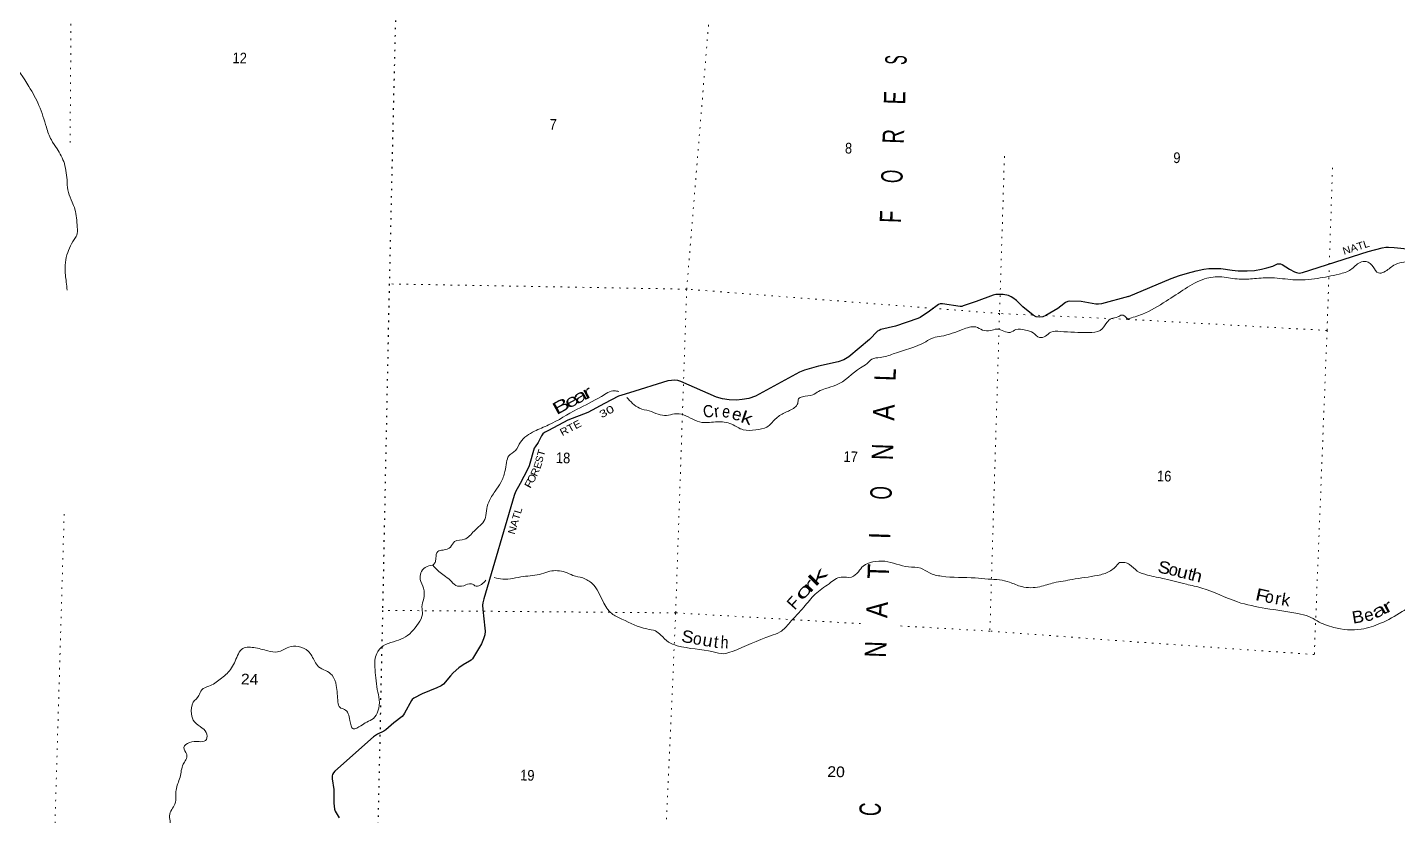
# Model space of a CAD drawing. Header units: feet. Extents: x -955330 to -733631, y 195788 to 387588.
# Drawn here: x -787216 to -764794, y 226428 to 239339 of the extents above; entities that cross this region are included whole.
import ezdxf
from ezdxf.enums import TextEntityAlignment as Align

# ---------------------------------------------------------------- set-up
doc = ezdxf.new("R2010")
doc.units = ezdxf.units.FT
doc.header["$LTSCALE"] = 80
doc.linetypes.add('DOT_DASHED', pattern=[7.7, 5, -1.2, 0.3, -1.2])
doc.linetypes.add('DOTTED', pattern=[1.5, 0.3, -1.2])
for name, color, linetype, lineweight in [('29', 7, 'Continuous', 25), ('30', 7, 'Continuous', 35), ('39', 7, 'Continuous', 13), ('41', 7, 'Continuous', 13), ('44', 7, 'DOT_DASHED', 13), ('6', 7, 'DOTTED', 25), ('7', 7, 'DOTTED', 13)]:
    doc.layers.add(name, color=color, linetype=linetype, lineweight=lineweight)

msp = doc.modelspace()

# ---------------------------------------------------------------- linework, layer by layer
at = {"layer": '29'}
for points in [[(-769198.98, 234933.9), (-768497.32, 235224.04), (-768365.01, 235273.57), (-768230.77, 235315.49), (-768088.95, 235351.68), (-767964.23, 235376.45), (-767881.42, 235387.88), (-767743.37, 235391.69), (-767687.22, 235387.88), (-767499.67, 235361.21), (-767403.53, 235353.59), (-767255.97, 235353.59), (-767134.14, 235357.41), (-767019.88, 235376.45), (-766934.22, 235399.32), (-766837.1, 235429.8), (-766757.16, 235464.1), (-766738.1, 235467.9), (-766711.46, 235466), (-766684.79, 235452.66), (-766562.94, 235376.45), (-766482.05, 235334.55), (-766448.7, 235323.11), (-766402.08, 235315.49), (-766349.7, 235323.11), (-765275.89, 235666.04), (-765047.42, 235727), (-764987.48, 235736.55), (-764943.69, 235740.36), (-764849.41, 235734.62), (-764582.86, 235704.14)], [(-769198.98, 234933.9), (-769640.3, 234810.71), (-769688.75, 234803.25), (-769732.54, 234806.98), (-769971.33, 234848.61), (-770157.42, 234857.33), (-770189.1, 234851.74), (-770228.23, 234833.09), (-770304.63, 234773.42), (-770355.87, 234736.6), (-770551.84, 234619.43), (-770599.99, 234598.13), (-770655.89, 234592.54), (-770708.07, 234600), (-770756.52, 234623.03), (-770925.4, 234760.21), (-771031.39, 234864.79), (-771087.92, 234909.28), (-771117.11, 234928.19), (-771159.97, 234944.98), (-771249.42, 234961.76), (-771327.68, 234965.49), (-771370.54, 234961.76), (-771411.98, 234952.29), (-771691.93, 234847.47), (-771902.67, 234776.9), (-771924.93, 234769.7), (-771949.16, 234769.7), (-772239.86, 234810.72), (-772277.21, 234809.24), (-772306.95, 234797.67), (-772451.06, 234693.48), (-772608.57, 234587.32), (-772646.1, 234568.31), (-773012, 234445.7), (-773250.44, 234389.96), (-773279.69, 234376.24), (-773304.84, 234361.33), (-773433.59, 234228.25), (-773772.73, 233942.26), (-773852.71, 233895.15), (-773949.59, 233862.74), (-774270.84, 233789.17), (-774501.48, 233725.18), (-774581.34, 233690.03), (-775298.28, 233297.05), (-775408.73, 233261.14), (-775516.6, 233242.76), (-775613.71, 233233.17), (-775732.98, 233238.77), (-775842.92, 233255.55), (-775941.13, 233282.5), (-776520.35, 233537.37), (-776572.47, 233553.9), (-776622.79, 233559.5), (-776676.83, 233557.63), (-776732.83, 233549.21), (-777361.79, 233355.97)], [(-777361.79, 233355.97), (-777488.38, 233317.08), (-777544.88, 233296.24), (-777771.05, 233175.89), (-778046.03, 233032.76), (-778372.6, 232903.11), (-778687.53, 232739.02), (-778752.75, 232701.72), (-778778.84, 232681.21), (-778804.93, 232651.37), (-778855.25, 232537.63), (-778908.84, 232467.84), (-778920.47, 232448.12), (-779003.39, 232159.09), (-779029.47, 232097.54), (-779154.31, 231865.95), (-779226.07, 231733.93), (-779248.06, 231669.66), (-779746.42, 229977.98), (-779760.88, 229912.1), (-779766.47, 229872.95), (-779765.33, 229801.74), (-779728.26, 229498.14), (-779726.87, 229449.18), (-779731.99, 229388.12), (-779750.62, 229322.85), (-779784.73, 229243.88), (-779932.02, 228998.84), (-779952.81, 228976.02), (-779980.76, 228957.37), (-780087.31, 228900.65), (-780157.79, 228849.21), (-780249.11, 228765.3), (-780293.18, 228715.46), (-780405.28, 228581.94), (-780444.77, 228552.72), (-780517.44, 228518.73), (-780755.04, 228420.78), (-780891.07, 228349.47), (-780917.16, 228330.82), (-780930.67, 228313.1), (-781042.01, 228105.19), (-781058.79, 228079.09), (-781084.42, 228052.17), (-781219.76, 227949.42), (-781348.56, 227834.8), (-781382.12, 227813.26), (-781484.59, 227760.21), (-781553.4, 227717.51), (-782183.16, 227158.27), (-782208.56, 227128.08), (-782221.6, 227103.83), (-782229.06, 227077.73), (-782226.83, 227030.91), (-782199.49, 226857.42), (-782203.62, 226634.58), (-782192.71, 226531.37), (-782181.2, 226501.4), (-782111.96, 226391.04)]]:
    msp.add_lwpolyline(points, dxfattribs=at)
at = {"layer": '39'}
for points in [[(-797647.77, 239232.19), (-797476.39, 239285.32), (-797249.2, 239273.21), (-797079.21, 239305), (-796892.17, 239445.3), (-796733.11, 239667.07), (-796618.53, 239881.95), (-796552.57, 240086.02), (-796470.81, 240204.91), (-796371.01, 240246.64), (-796237.4, 240273.35), (-796086.92, 240327.86), (-795959.49, 240423.34), (-795894.87, 240504.35), (-795860.42, 240586.16), (-795771.29, 240605.98), (-795681.03, 240593.49), (-795574.7, 240653.21), (-795459.58, 240666.28), (-795368.79, 240599.29), (-795261.43, 240475.35), (-795143.93, 240427.82), (-794910.16, 240435.71), (-794743.68, 240338.45), (-794604.55, 240272.18), (-794479.48, 240280.96), (-794349.41, 240251.26), (-794217.76, 240280.03), (-794076.9, 240350.94), (-793680.04, 240580.49), (-793467.45, 240697.91), (-793284.67, 240755.59), (-793037.78, 240801.48), (-792909.11, 240868.67), (-792798.79, 241000.93), (-792681.53, 241092.64), (-792502.7, 241227.11), (-792326.65, 241333.4), (-792157.85, 241395.49), (-791671.52, 241509.65), (-791421.79, 241585.73), (-791244.61, 241659.7), (-791065.11, 241671.06), (-790872.51, 241645.74), (-790666.49, 241595.86), (-790495.65, 241510.58), (-790385.44, 241491.5), (-790219.27, 241456.8), (-790079.91, 241398.6), (-789946.2, 241207.37), (-789794.54, 241009.61), (-789653.19, 240876.69), (-789568.18, 240745.28), (-789439.57, 240588.49), (-788744.57, 240158.3), (-788595.16, 240099.83), (-788507.73, 240057.14), (-788418.48, 239933.69), (-788315.36, 239801.79), (-788215.59, 239768.87), (-788148.17, 239730.74), (-788084.19, 239640.25), (-788082.86, 239541.34), (-788039.22, 239443.31), (-787950.22, 239384.44), (-787850.47, 239276.85), (-787473.22, 238786.53), (-787190.57, 238371.37), (-787025.84, 238062.27), (-786904.73, 237703.89), (-786823.81, 237495.91), (-786731.09, 237352.18), (-786610.87, 237108.84), (-786564.84, 236802.91), (-786545.2, 236636.92), (-786483.09, 236477.87), (-786437.93, 236361.64), (-786399.68, 236066.01), (-786409.34, 235933.08), (-786451.5, 235863.58), (-786525.76, 235724.31), (-786580.24, 235572.4), (-786598.94, 235403.39), (-786579.21, 235166.77), (-786564.61, 235037.23)], [(-769210.93, 234563.27), (-768968.81, 234642.68), (-768581.66, 234854.92), (-768267.26, 235059.3), (-767952.2, 235219.24), (-767669.26, 235250.98), (-767384.32, 235216.05), (-767136.32, 235224.64), (-766847.89, 235238.04), (-766506.48, 235205.43), (-766102.99, 235227.43), (-765752.41, 235297.48), (-765558.78, 235372.32), (-765406.18, 235488.77), (-765307.09, 235501.9), (-765190.89, 235415.6), (-765107.32, 235316.16), (-765016.21, 235331.55), (-764855.75, 235441.71), (-764579.99, 235501.93), (-764334.86, 235482.34), (-763885.06, 235371.73), (-763463.06, 235274.08), (-763130.34, 235154.94), (-762698.94, 234903.6), (-762445.33, 234700.07), (-762231.15, 234590.59), (-761932.06, 234557.25), (-761463.91, 234651.97), (-760858.73, 234748.56), (-760693.28, 234824.26), (-760567.99, 234969.81), (-760335, 235231.95), (-760159, 235371.95), (-759896, 235500.95), (-759622.61, 235522.3), (-759301, 235469.95), (-758898, 235371.95), (-758386, 235216.95), (-757839.07, 235094.48), (-757606.39, 235063.16), (-757444, 234995.95)], [(-769210.92, 234563.27), (-769306.69, 234627.49), (-769373.96, 234597), (-769475.33, 234571.45), (-769551.69, 234502.86), (-769659.83, 234376.6), (-769846.03, 234341.2), (-770316.66, 234359.81), (-770465.98, 234347.65), (-770554.37, 234281.39), (-770653.61, 234259.83), (-770758.21, 234337.28), (-770883.87, 234380.99), (-771038.62, 234391.17), (-771134.56, 234343.28), (-771236.67, 234364.16), (-771350.53, 234397.47), (-771457.93, 234372.08), (-771586.53, 234381.56), (-771697.89, 234432.96), (-771800.71, 234427.63), (-771912.42, 234392.27), (-772261.77, 234280.51), (-772389.29, 234255.66), (-772515.9, 234190.43), (-773046.84, 233990.69), (-773261.87, 233931.85), (-773395.48, 233905.14), (-773473.97, 233832.57), (-773580.57, 233762.77), (-773987.01, 233476.97), (-774153.53, 233424.91), (-774267.57, 233377.51), (-774363.78, 233319.53), (-774533.72, 233289.76), (-774595.12, 233253.06), (-774609.17, 233180.79), (-774661.39, 233111.55), (-774826.78, 233027.18), (-774976.62, 232922.2), (-775113.03, 232792.66), (-775297.49, 232747.13), (-775502.82, 232748.57), (-775687.96, 232838.85), (-775815.63, 232874.86), (-775922.09, 232878.81), (-776180.06, 232869.54), (-776327.68, 232919.89), (-776476.77, 232990.46), (-776627.28, 233008.6), (-776756.87, 232981.78), (-776893.19, 233003.58), (-777042.71, 233058.01), (-777196.59, 233100.46), (-777313.21, 233180.25), (-777407.66, 233279.19)], [(-777538.64, 233376.21), (-777607.6, 233385.85), (-777821.5, 233294.7), (-778221.88, 233083.4), (-778685.9, 232827.39), (-778918.23, 232724.62), (-779043.1, 232649.25), (-779148.62, 232545.12), (-779228.87, 232408.02), (-779337.92, 232322.14), (-779373.08, 232214.11), (-779401.28, 232065.54), (-779468.6, 231885.72), (-779561.13, 231740.88), (-779666.62, 231564.1), (-779704.78, 231419.83), (-779732.82, 231277.3), (-779907.1, 231088.23), (-780061.73, 230955.14), (-780223.84, 230917.08), (-780290.7, 230828.06), (-780412.84, 230778.85), (-780500.07, 230754.95), (-780531.26, 230644.79), (-780545.31, 230572.52), (-780580.66, 230531.09)], [(-780580.66, 230531.09), (-780704.55, 230492.02), (-780777.44, 230403.15), (-780786.33, 230298.46), (-780731.94, 230151.72), (-780730.52, 229982.18), (-780758.39, 229845.7), (-780751.57, 229726.46), (-780815.94, 229580.87), (-781066.31, 229333.29), (-781222.88, 229276.93), (-781395.87, 229208.9), (-781499.99, 229082.53), (-781530.17, 228861.36), (-781512.87, 228683.32), (-781489.82, 228495.04), (-781458.21, 228324.7), (-781479.31, 228141.63), (-781553.08, 228020.5), (-781661.41, 227960.84), (-781759.69, 227900.9), (-781881.89, 227849.68), (-781938.57, 227986.39), (-782028.24, 228168.37), (-782099.9, 228198.54), (-782133.7, 228288.23), (-782160.6, 228557.33), (-782230.48, 228726.68), (-782337.1, 228804.18), (-782450.13, 228867.73), (-782512.26, 228952.12), (-782620.37, 229122.49), (-782785.39, 229199.54), (-782938.74, 229187.48), (-783122.06, 229109.64), (-783280.68, 229125.97), (-783510.74, 229180.54), (-783710.85, 229151.57), (-783776.03, 229050.4), (-783890.93, 228823.42), (-784060.42, 228662.47), (-784246.8, 228546.36), (-784363.08, 228490.94), (-784412.04, 228393.37), (-784501.58, 228284.77), (-784530.88, 228095.87), (-784482.09, 227965.43), (-784354, 227863.13), (-784278.28, 227760.22), (-784299.19, 227657.86), (-784406.37, 227640.54), (-784563.86, 227624.56), (-784654.63, 227544.25), (-784609.37, 227432.05), (-784621.9, 227341.58), (-784664.12, 227270.06), (-784718.23, 227057.61), (-784782.34, 226847.44), (-784784.87, 226754.68), (-784800.78, 226613.85), (-784853.5, 226526.47), (-784888.44, 226426.5), (-784877.37, 226315.22), (-784896.38, 226208.78), (-784972.86, 226136.16), (-785013.83, 226036.36), (-785022.72, 225931.66), (-785093.11, 225860.89), (-785203.12, 225813.38), (-785247.74, 225727.8), (-785247.76, 225653.14), (-785164.24, 225614.59), (-785062.84, 225567.49), (-785055.61, 225389.72), (-785140.79, 225293.11), (-785282.34, 225270.66), (-785456.9, 225218.81), (-785665.93, 225232.45), (-785829.86, 225275.17), (-785982, 225307.47), (-786117.88, 225345.4), (-786239.92, 225300.23), (-786439.93, 225275.29), (-786656.89, 225293.18), (-786762.55, 225257.66), (-786801.3, 225165.87), (-786753.74, 225063.71), (-786603.84, 225023.39), (-786488.02, 224988.01), (-786454.06, 224904.37), (-786484.48, 224822.45), (-786585.1, 224750.47), (-786737.06, 224641.52), (-786814.83, 224595.16), (-786901.47, 224518.77), (-787073.2, 224497.12), (-787306.48, 224507.38)], [(-779716.15, 230282.93), (-779785.91, 230215.28), (-779871.24, 230187.29), (-779950.73, 230225.73), (-780076.4, 230194.78), (-780205.11, 230200.23), (-780295.47, 230283.35), (-780398, 230362.77), (-780480.86, 230425.51), (-780580.66, 230531.09)], [(-769348.23, 230572.71), (-769365.91, 230552.07), (-769511.75, 230425.62), (-769700.67, 230364.06), (-770119.29, 230296.53), (-770264.97, 230270.14), (-770416.75, 230241.9), (-770648.04, 230177.44), (-770943.96, 230179.28), (-771143.34, 230251.19), (-771307.39, 230289.87), (-771494.28, 230302.92), (-771705.21, 230320.65), (-772256.1, 230349.47), (-772455.92, 230405.25), (-772596.85, 230479.63), (-772797.55, 230503.14), (-773185.67, 230594.21), (-773379.2, 230585.24), (-773538.11, 230516.84), (-773617.15, 230424.1), (-773732.29, 230336.37), (-773897.44, 230334.72), (-774097.68, 230227.05), (-774323.83, 230055.51), (-774508.77, 229844.52), (-774739.19, 229590.36), (-774896.38, 229437.15), (-775053.11, 229374.74), (-775684.35, 229115.12), (-775822.2, 229080.45), (-775994.57, 229109.26), (-776583.73, 229211.74), (-776727.05, 229272.07), (-776848.82, 229384.28), (-776939.56, 229453.29), (-777079.63, 229485.28), (-777485.95, 229647.46), (-777654.6, 229738.72), (-777796.26, 229934.2), (-777969.53, 230225.37), (-778128.02, 230320.4), (-778287.93, 230363), (-778415.38, 230414.83), (-778666.65, 230429.6), (-778800.71, 230386.77), (-779099.85, 230344.29), (-779437.22, 230302.84), (-779575.71, 230327.5)], [(-762768.2, 230194.52), (-763403.7, 230226.01), (-763587.24, 230217.48), (-763727.44, 230177.35), (-764181.96, 230001.48), (-764468.52, 229917.36), (-764718.76, 229769.57), (-765071.02, 229578.46), (-765388.13, 229483.17), (-765836.5, 229508.96), (-766107.14, 229616.12), (-766247.86, 229691.06), (-766427.73, 229736.92), (-766950.77, 229823.52), (-767412.83, 229928.44), (-767998.03, 230156.21), (-768249.91, 230218.4), (-768605.75, 230305.95), (-768887.81, 230369.05), (-769053.04, 230432.63), (-769178.69, 230539.41), (-769258.19, 230574.13), (-769348.23, 230572.71)]]:
    msp.add_spline(points, degree=3, dxfattribs=at)
at = {"layer": '6'}
msp.add_lwpolyline([(-781142, 243161.11), (-781164.86, 241015.59), (-781174.47, 240293.43), (-781294.8, 235136.84), (-781404.2, 229790.28), (-781491.34, 225704.31), (-781491.5, 225696.04)], dxfattribs=at)
at = {"layer": '7'}
msp.add_line((-765947.75, 234374.93), (-769210.84, 234557.18), dxfattribs=at)
for points in [[(-786484.79, 243348.5), (-786486.96, 241435.98), (-786516.92, 237453.42)], [(-776155.47, 242987.42), (-776011.37, 240097.24), (-776426.67, 235051.43), (-776607.34, 229749.14), (-776838.3, 224522.85), (-777028.9, 219299.53), (-777037.42, 219010.79)], [(-771227.14, 237227.32), (-771307.34, 234652.59), (-771465.15, 229450.59)], [(-765858.36, 237038.64), (-765947.75, 234374.93), (-766156.15, 229066.56), (-769391.85, 229295.66)], [(-769210.84, 234557.18), (-771307.34, 234652.59), (-776426.67, 235051.43), (-781294.8, 235136.84)], [(-786614.28, 231365.96), (-786770.05, 226091.26), (-786846.69, 220838.66), (-786888.36, 220040.2)], [(-773579.98, 229573.37), (-776607.34, 229749.14), (-781404.2, 229790.28)], [(-769391.85, 229295.66), (-771465.15, 229450.59), (-772960.8, 229537.43)]]:
    msp.add_lwpolyline(points, dxfattribs=at)

# ---------------------------------------------------------------- texts
at = {"layer": '30'}
for s, rotation, width, p in [('NATL', 17.711, 1.1, (-765670.93, 235613.36)), ('30', 27.497, 1.4, (-777820.3, 232935.47)), ('RTE', 27.521, 1.15, (-778463.4, 232641.56)), ('NATL', 73.585, 1.1, (-779241.95, 231024.76))]:
    msp.add_text(s, height=120, rotation=rotation, dxfattribs=dict(at, width=width)).set_placement(p)
msp.add_text('S', height=120, rotation=73.992, dxfattribs=at).set_placement((-778779.6, 232251.9), align=Align.CENTER)
for s, rotation, width, p in [('T', 73.992, 1.15, (-778749.27, 232352.93)), ('R', 66.037, 1.1, (-778854.16, 232032.07)), ('E', 71.992, 1.05, (-778805.85, 232150.77)), ('F', 61.673, 1.4, (-778954.33, 231836.54)), ('O', 61.673, 1.15, (-778907.96, 231923.35))]:
    msp.add_text(s, height=120, rotation=rotation, dxfattribs=dict(at, width=width)).set_placement(p, align=Align.CENTER)
at = {"layer": '41'}
for s, rotation, width, p in [('r', 27.726, 1.6, (-778073.34, 233241.39)), ('B', 28.901, 1.55, (-778556.94, 232985.15)), ('e', 28.752, 1.45, (-778361.45, 233086.97)), ('a', 28.097, 1.5, (-778227.97, 233159.5)), ('C', 8.372, 0.9, (-776144.59, 232940.73)), ('e', 353.129, 0.85, (-775854.13, 232957.36)), ('e', 345.599, 1.05, (-775702.37, 232927.02)), ('k', 341.194, 1.35, (-775558.83, 232878.46)), ('r', 48.738, 2.1, (-774412.68, 230057.99)), ('k', 45.135, 2.3, (-774322.68, 230164.29)), ('o', 48.534, 1.9, (-774536.96, 229934.71)), ('S', 350.03, 1.1, (-776524.69, 229277.31)), ('o', 350.235, 0.95, (-776335.59, 229241.36)), ('h', 356.935, 0.85, (-775874.96, 229171.44)), ('u', 350.235, 1.1, (-776179.67, 229214.64))]:
    msp.add_text(s, height=200, rotation=rotation, dxfattribs=dict(at, width=width)).set_placement(p)
for s, rotation, p in [('r', 7.588, (-775967.01, 232949.81)), ('F', 47.821, (-774661.13, 229786.48)), ('t', 353.294, (-775992.94, 229181.65))]:
    msp.add_text(s, height=200, rotation=rotation, dxfattribs=at).set_placement(p)
for s, rotation, width, p in [('S', 347.223, 1.15, (-768632, 230393.94)), ('u', 346.174, 1.2, (-768335.66, 230321.89)), ('h', 346.151, 1.15, (-768101.65, 230264.24)), ('F', 347.656, 1.35, (-767027.41, 229938.74)), ('o', 349.534, 0.95, (-766905.43, 229914.88)), ('k', 350.663, 1.05, (-766637.94, 229864.87)), ('r', 350.561, 1.05, (-766762.89, 229886.78)), ('a', 28.738, 1.55, (-765054.39, 229701.79)), ('r', 28.768, 1.6, (-764914.52, 229770.53)), ('B', 9.441, 1.1, (-765426.6, 229587.22)), ('e', 13.823, 1.05, (-765242.92, 229621.03))]:
    msp.add_text(s, height=200, rotation=rotation, dxfattribs=dict(at, width=width)).set_placement(p, align=Align.CENTER)
for s, rotation, p in [('o', 346.181, (-768482.68, 230361.04)), ('t', 346.174, (-768204.71, 230291.41))]:
    msp.add_text(s, height=200, rotation=rotation, dxfattribs=at).set_placement(p, align=Align.CENTER)
at = {"layer": '44'}
for s, width, p in [('S', 0.5, (-772827.84, 238800.59)), ('E', 0.7, (-772849.14, 238181.28)), ('R', 0.7, (-772870.92, 237548.19)), ('O', 0.6, (-772893.46, 236893.07)), ('F', 0.7, (-772916.23, 236231.07)), ('L', 0.8, (-773005.19, 233645)), ('A', 0.85, (-773026.41, 233028.44)), ('N', 0.8, (-773048.71, 232380.21)), ('O', 0.6, (-773071.76, 231709.94)), ('I', 0.85, (-773095.91, 231007.99)), ('T', 0.85, (-773116.03, 230423.11)), ('A', 0.85, (-773137.66, 229794.15)), ('N', 0.8, (-773159.96, 229145.92)), ('C', 0.65, (-773250.11, 226525.43))]:
    msp.add_text(s, height=350, rotation=88.03, dxfattribs=dict(at, width=width)).set_placement(p, align=Align.CENTER)
at = {"layer": '7'}
for s, rotation, width, p in [('12', 358.473, 0.9, (-783860.69, 238753.44)), ('7', 358.473, 0.9, (-778672.94, 237663.98)), ('8', 358.473, 0.9, (-773839.26, 237274.78)), ('9', 358.253, 0.9, (-768466.4, 237118.55)), ('18', 358.473, 0.9, (-778568.4, 232203.2)), ('17', 358.473, 0.9, (-773862.12, 232222.54)), ('16', 358.253, 0.9, (-768731.94, 231906)), ('24', 358.473, 1.1, (-783724.63, 228578.69)), ('19', 358.473, 0.9, (-779154.11, 227005.25)), ('20', 358.473, 1.1, (-774127.45, 227063.69))]:
    msp.add_text(s, height=175, rotation=rotation, dxfattribs=dict(at, width=width)).set_placement(p)

doc.saveas('drawing.dxf')
